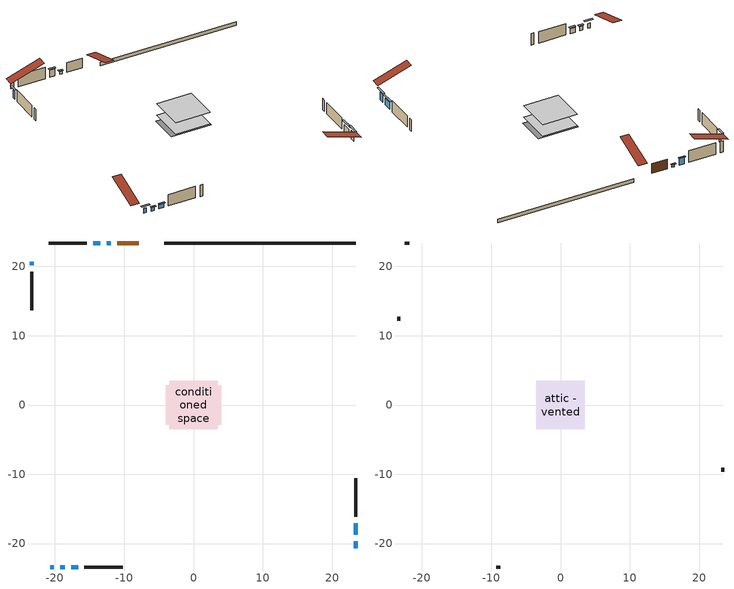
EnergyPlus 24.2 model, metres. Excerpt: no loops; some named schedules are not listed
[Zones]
conditioned space
 floor adiabatic (Floor2 construction): -3.4,-3.4 -3.4,3.4 3.4,3.4 3.4,-3.4 z0.3
 floor adiabatic (AdiabaticFloorConstruction): -3.5,-3.5 -3.5,3.5 3.5,3.5 3.5,-3.5 z0.3
 floor foundation (Slab1 construction): -4.03,-2.88 -4.03,2.88 4.03,2.88 4.03,-2.88 z-0.46
 wall outside (AdiabaticWallConstruction 1): -7.9,23.38 -11.03,23.38 z0.3:2.33
 wall outside (AdiabaticWallConstruction): -23.38,20.65 -23.38,20.14 / 23.38,-20.65 23.38,-19.63 z0.3:2.03; -11.96,23.38 -12.52,23.38 z0.3:0.86; -20.66,-23.38 -20.14,-23.38 / -17.63,-23.38 -16.66,-23.38 z0.3:1.32; 23.38,-18.71 23.38,-17.03 / -13.45,23.38 -14.47,23.38 z0.3:1.77; -19.22,-23.38 -18.55,-23.38 z0.3:1.16
 wall outside (Wall1 construction): -15.39,23.38 -20.92,23.38 / -15.73,-23.38 -10.21,-23.38 / -23.38,19.22 -23.38,13.69 / 23.38,-16.1 23.38,-10.58 z0.3:2.74
 wall foundation (FoundationWall1 construction): 23.38,23.38 -4.24,23.38 z-0.46:0.3
 window (WindowConstruction 5): -23.38,20.65 -23.38,20.14 z0.3:2.03
 window (WindowConstruction 4): -11.96,23.38 -12.52,23.38 z0.3:0.86
 window (WindowConstruction 6): 23.38,-20.65 23.38,-19.64 z0.3:2.03
 window (WindowConstruction 7): -20.65,-23.38 -20.14,-23.38 z0.3:1.31
 window (WindowConstruction): 23.38,-18.71 23.38,-17.03 z0.3:1.77
 window (WindowConstruction 1): -19.22,-23.38 -18.55,-23.38 z0.3:1.16
 window (WindowConstruction 2): -17.63,-23.38 -16.66,-23.38 z0.3:1.31
 window (WindowConstruction 3): -13.45,23.38 -14.47,23.38 z0.3:1.77
 door (Door): -7.9,23.38 -11.03,23.38 z0.3:2.33
 ceiling adiabatic (AdiabaticFloorConstruction): 3.5,-3.5 3.5,3.5 -3.5,3.5 -3.5,-3.5 z0.3
attic - vented
 floor to conditioned space (Floor1 construction Reversed): -3.5,-3.5 -3.5,3.5 3.5,3.5 3.5,-3.5 z2.74
 wall outside (Wall2 construction): -21.85,23.38 -22.45,23.38 / -9.28,-23.38 -8.68,-23.38 / -23.38,12.77 -23.38,12.16 / 23.38,-9.65 23.38,-9.05 z0.3:2.74
 roof outside (Roof1 construction): -6.97,23.38,2.74 -6.97,16.57,5.01 -5.17,16.57,5.01 -5.17,23.38,2.74; -21.58,-23.38,2.74 -21.58,-16.57,5.01 -23.38,-16.57,5.01 -23.38,-23.38,2.74; -23.38,21.58,2.74 -16.57,21.58,5.01 -16.57,23.38,5.01 -23.38,23.38,2.74; 23.38,-21.58,2.74 16.57,-21.58,5.01 16.57,-23.38,5.01 23.38,-23.38,2.74
shading: -23.38,19.54 -23.38,21.26 -23.68,21.26 -23.68,19.54 z2.64; -12.67,23.38 -11.81,23.38 -11.81,23.75 -12.67,23.75 z1.01; 23.38,-19.03 23.38,-21.26 23.68,-21.26 23.68,-19.03 z2.64; -19.54,-23.38 -21.26,-23.38 -21.26,-23.75 -19.54,-23.75 z1.92; 23.38,-16.42 23.38,-19.32 23.68,-19.32 23.68,-16.42 z2.38; -18.41,-23.38 -19.37,-23.38 -19.37,-23.75 -18.41,-23.75 z1.31; -16.51,-23.38 -17.77,-23.38 -17.77,-23.75 -16.51,-23.75 z1.46; -14.62,23.38 -13.3,23.38 -13.3,23.75 -14.62,23.75 z1.92
[Building]
Building 1: Terrain=Suburbs
[Site:Location]
Sault Ste Marie AP_ON: Latitude {deg}=46.49; Longitude {deg}=-84.51; Time Zone {hr}=-5; Elevation {m}=192; Keep Site Location Information=Yes
[Site:GroundTemperature:Shallow]
0.840846, -1.16074, -1.32103, -0.371179, 3.44196, 7.23733, 10.5277, 12.6121, 12.7892, 11.0939, 7.8874, 4.20846
[Site:WaterMainsTemperature]
Calculation Method=Schedule; Temperature Schedule=mains temperature schedule
[Material] Roughness=Rough; Thermal Absorptance=0.9
Name | Thickness {m} | Conductivity {W/m-K} | Density {kg/m3} | Specific Heat {J/kg-K} | Solar Absorptance | Visible Absorptance
asphalt or fiberglass shingles | 0.00635 | 0.162714 | 1121.4 | 1465.45 | 0.4 | 0.4
ceiling loosefill ins | 0.338667 | 0.0480833 | 16.02 | 1046.75 | 0.7 | 0.7
ceiling stud and cavity | 0.1397 | 0.113663 | 65.682 | 1177.47 | 0.7 | 0.7
concrete 4.0 in. | 0.1016 | 1.803125 | 2242.8 | 837.4 | 0.7 | 0.7
concrete 8.0 in. | 0.2032 | 1.803125 | 2242.8 | 837.4 | 0.7 | 0.7
door material | 0.04445 | 0.053851 | 512.64 | 1214.23 | 0.7 | 0.7
exterior vertical ins | 0.0373077 | 0.029427 | 32.04 | 1214.23 | 0.7 | 0.7
floor covering | 0.0127 | 9.015625 | 54.468 | 1339.84 | 0.6 | 0.6
floor covering 1 | 0.0127 | 0.0433444 | 54.468 | 1339.84 | 0.6 | 0.6
floor rigid ins; wall rigid ins 1 | 0.512978 | 0.029427 | 32.04 | 1214.23 | 0.7 | 0.7
floor stud and cavity | 0.0889 | 0.214658 | 50.32683 | 1063.81 | 0.7 | 0.7
floor stud and cavity 1 | 0.1397 | 1.75129 | 37.0049 | 1207.88 | 0.7 | 0.7
furniture material conditioned space 1 | 0.1524 | 0.115458 | 640.8 | 1214.23 | 0.6 | 0.6
gypsum board | 0.0127 | 0.160291 | 801 | 837.4 | 0.6 | 0.6
gypsum board 1 | 0.0127 | 0.160291 | 801 | 837.4 | 0.7 | 0.7
osb sheathing 0.5 in. | 0.0127 | 0.115458 | 512.64 | 1214.23 | 0.7 | 0.7
osb sheathing 0.75 in. | 0.01905 | 0.115458 | 512.64 | 1214.23 | 0.7 | 0.7
wall rigid ins | 0.051816 | 0.029427 | 32.04 | 1214.23 | 0.7 | 0.7
wall stud and cavity | 0.1397 | 0.17173 | 139.0536 | 1170.24 | 0.7 | 0.7
wall stud and cavity 1 | 0.0889 | 6.9971 | 50.32683 | 1063.81 | 0.6 | 0.6
wall stud and cavity 2 | 0.0889 | 0.380278 | 52.3479 | 1209.89 | 0.7 | 0.7
wall stud and cavity 3 | 0.0889 | 0.391764 | 83.0341 | 1211.67 | 0.7 | 0.7
wood siding | 0.0254 | 0.102417 | 544.68 | 1172.36 | 0.4 | 0.4
wood siding 1 | 0.00254 | 0.102417 | 544.68 | 1172.36 | 0.4 | 0.4
wood siding 2; wood siding 3 | 0.0254 | 0.102417 | 544.68 | 1172.36 | 0.7 | 0.7
[WindowMaterial:SimpleGlazingSystem]
Name | U-Factor {W/m2-K} | Solar Heat Gain Coefficient
WindowMaterial | 2.17127 | 0.59
WindowMaterial 1 | 3.12517 | 0.47
WindowMaterial 2 | 3.11098 | 0.53
WindowMaterial 3 | 2.46312 | 0.48
WindowMaterial 4 | 3.145612 | 0.37
WindowMaterial 5 | 2.44551 | 0.58
WindowMaterial 6 | 2.63573 | 0.56
[Construction]
AdiabaticFloorConstruction: floor stud and cavity 1, floor rigid ins, osb sheathing 0.75 in., floor covering 1
AdiabaticWallConstruction: wood siding 2, wall rigid ins 1, wall stud and cavity 2, gypsum board
AdiabaticWallConstruction 1: wood siding 3, wall rigid ins 1, wall stud and cavity 2, gypsum board
Door: door material
Floor1 construction Reversed: gypsum board, ceiling stud and cavity, ceiling loosefill ins
Floor2 construction: floor stud and cavity, floor covering
FoundationWall1 construction: concrete 8.0 in., gypsum board 1
furniture construction conditioned space 1: furniture material conditioned space 1
PartitionWallConstruction: gypsum board, wall stud and cavity 3, gypsum board
Roof1 construction: asphalt or fiberglass shingles
Slab1 construction: concrete 4.0 in.
Wall1 construction: wood siding, wall rigid ins, osb sheathing 0.5 in., wall stud and cavity, gypsum board
Wall2 construction: wood siding 1, wall stud and cavity 1
WindowConstruction: WindowMaterial
WindowConstruction 1: WindowMaterial 1
WindowConstruction 2: WindowMaterial 2
WindowConstruction 3: WindowMaterial 3
WindowConstruction 4: WindowMaterial 4
WindowConstruction 5; WindowConstruction 6: WindowMaterial 5
WindowConstruction 7: WindowMaterial 6
[Zone] Multiplier=1; Part of Total Floor Area=Yes
Name | Volume {m3}
attic - vented | 18.0279
conditioned space | 166.5
[Space]
Name | Zone | Volume {m3}
attic - vented 1 | attic - vented | 18.0279
conditioned space 1 | conditioned space | 166.5
[ZoneInfiltration:EffectiveLeakageArea]
infil attic - vented 1: Zone or Space=attic - vented 1; Schedule=Always On Discrete; Effective Air Leakage Area {cm2}=1924.33; Stack Coefficient=0.000327455; Wind Coefficient=1.22263e-05
[ZoneMixing]
whole house fan mix: Zone or Space=attic - vented; Schedule=Always On Continuous; Design Flow Rate Calculation Method=Flow/Zone; Design Flow Rate {m3/s}=0; Source Zone or Space=conditioned space
[SurfaceProperty:ExposedFoundationPerimeter]
Slab1: Exposed Perimeter Calculation Method=TotalExposedPerimeter; Total Exposed Perimeter {m}=27.622
[InternalMass] Zone or ZoneList=conditioned space; Space or SpaceList=conditioned space 1
Name | Construction | Surface Area {m2}
furniture mass conditioned space 1 | furniture construction conditioned space 1 | 56.661
partition wall mass | PartitionWallConstruction | 95.2765
[Lights]
interior lighting: Zone or ZoneList or Space or SpaceList=conditioned space 1; Schedule=interior lighting schedule; Design Level Calculation Method=LightingLevel; Lighting Level {W}=343.2; Return Air Fraction=0; Fraction Radiant=0.6; Fraction Visible=0.2; Fraction Replaceable=1
[People]
occupants: Zone or ZoneList or Space or SpaceList=conditioned space 1; Number of People Schedule=occupants schedule; Number of People Calculation Method=People; Number of People=3; Fraction Radiant=0.314171; Sensible Heat Fraction=0.56303; Activity Level Schedule=occupants activity schedule; Carbon Dioxide Generation Rate {m3/s-W}=0; Enable ASHRAE 55 Comfort Warnings=No; Mean Radiant Temperature Calculation Type=EnclosureAveraged
[ElectricEquipment] Zone or ZoneList or Space or SpaceList=conditioned space 1; Design Level Calculation Method=EquipmentLevel
Name | Schedule | Design Level {W} | Fraction Latent | Fraction Radiant | Fraction Lost
clothes dryer | clothes dryer schedule | 140.772 | 0.015 | 0.081 | 0.85
clothes washer | clothes washer schedule | 32.1985 | 0.03 | 0.162 | 0.7
cooking range | cooking range schedule | 215.147 | 0.08 | 0.432 | 0.2
dishwasher | dishwasher schedule | 66.8632 | 0.3 | 0.18 | 0.4
fridge | fridge schedule | 72.9452 | 0 | 0.6 | 0
mech vent bath fan 0 | mech vent bath fan 0 schedule | 50.2 | 0 | 0 | 1
mech vent house fan | mech vent house fan schedule | 0 | 0 | 0 | 1
mech vent house fan cfis | mech vent house fan cfis schedule | 0 | 0 | 0 | 0
misc plug loads | misc plug loads schedule | 494.7 | 0.045 | 0.513 | 0.1
whole house fan | Always On Discrete | 0 | 0 | 0 | 1
[OtherEquipment] Zone or ZoneList or Space or SpaceList=conditioned space 1; Design Level Calculation Method=EquipmentLevel
Name | Fuel Type | Schedule | Design Level {W} | Fraction Latent | Fraction Radiant | Fraction Lost
clothes dryer 1 | Electricity | clothes dryer schedule | 0 | 0.015 | 0.081 | 0.85
cooking range 1 | Electricity | cooking range schedule | 0 | 0.08 | 0.432 | 0.2
general water use latent | None | general water use schedule | 62.594 | 1 | 0 | 0
general water use sensible | None | general water use schedule | -61.6891 | 0 | 0.6 | 0
mech vent house fan latent load | None | Always On Discrete | 0 | 1 | 0 | 0
mech vent house fan sensible load | None | Always On Discrete | 0 | 0 | 0 | 0
water heater energy adjustment1 | NaturalGas | Always On Discrete | 0.01 | 0 | 0 | 1
[ZoneInfiltration:DesignFlowRate] Zone or ZoneList or Space or SpaceList=conditioned space 1; Schedule=Always On Discrete; Design Flow Rate Calculation Method=Flow/Zone; Design Flow Rate {m3/s}=0
infil flow; natural vent flow; whole house fan flow
[AvailabilityManager:Scheduled]
furnace airloop Availability Manager: Schedule=Always On Discrete
[Foundation:Kiva]
Foundation Kiva 1: Initial Indoor Air Temperature {C}=21.1111; Wall Height Above Grade {m}=0.299984; Wall Depth Below Slab {m}=0.2032; Custom Block Material Name 1=exterior vertical ins; Custom Block Depth 1 {m}=0.759988; Custom Block X Position 1 {m}=0.2159; Custom Block Z Position 1 {m}=0
[Foundation:Kiva:Settings]
Soil Conductivity {W/m-K}=0.849921; Soil Density {kg/m3}=1842.3; Soil Specific Heat {J/kg-K}=418.7; Ground Solar Absorptivity=0.9; Ground Thermal Absorptivity=0.9; Ground Surface Roughness {m}=0.03; Far-Field Width {m}=40; Deep-Ground Boundary Condition=ZeroFlux; Deep-Ground Depth {m}=40; Minimum Cell Dimension {m}=0.2; Maximum Cell Growth Coefficient=3; Simulation Timestep=Timestep
[Exterior:Lights]
exterior lighting: Schedule=exterior lighting schedule; Design Level {W}=75.6
[EnergyManagementSystem:GlobalVariable]
furnace_airloop_Fan_RTF
infil_program_Qfan
infil_program_Qinf
natural_vent_program_Qnv
natural_vent_program_Qwhf
[EnergyManagementSystem:Sensor]
Name | Output:Variable or Output:Meter Index Key | Output:Variable or Output:Meter
airflow_gain | infil flow | Infiltration Sensible Heat Gain Energy
airflow_gain_1 | natural vent flow | Infiltration Sensible Heat Gain Energy
airflow_gain_2 | whole house fan flow | Infiltration Sensible Heat Gain Energy
airflow_loss | infil flow | Infiltration Sensible Heat Loss Energy
airflow_loss_1 | natural vent flow | Infiltration Sensible Heat Loss Energy
airflow_loss_2 | whole house fan flow | Infiltration Sensible Heat Loss Energy
clg_load_cond |  | Cooling:EnergyTransfer:Zone:CONDITIONED SPACE
clg_sp_s; clg_sp_s_1 | cooling setpoint | Schedule Value
clothes_dryer_exhaust_0_sch_s | clothes dryer exhaust 0 schedule | Schedule Value
cool_season | cooling season schedule | Schedule Value
htg_load_cond |  | Heating:EnergyTransfer:Zone:CONDITIONED SPACE
htg_sp_s; htg_sp_s_1 | heating setpoint | Schedule Value
ig_ee_conv | clothes dryer | Electric Equipment Convective Heating Energy
ig_ee_conv_2 | cooking range | Electric Equipment Convective Heating Energy
ig_ee_conv_4 | fridge | Electric Equipment Convective Heating Energy
ig_ee_conv_5 | misc plug loads | Electric Equipment Convective Heating Energy
ig_ee_conv_6 | whole house fan | Electric Equipment Convective Heating Energy
ig_ee_rad | clothes dryer | Electric Equipment Radiant Heating Energy
ig_ee_rad_2 | cooking range | Electric Equipment Radiant Heating Energy
ig_ee_rad_4 | fridge | Electric Equipment Radiant Heating Energy
ig_ee_rad_5 | misc plug loads | Electric Equipment Radiant Heating Energy
ig_ee_rad_6 | whole house fan | Electric Equipment Radiant Heating Energy
ig_lgt_conv | interior lighting | Lights Convective Heating Energy
ig_lgt_rad | interior lighting | Lights Radiant Heating Energy
ig_lgt_vis | interior lighting | Lights Visible Radiation Heating Energy
ig_oe_conv | clothes dryer 1 | Other Equipment Convective Heating Energy
ig_oe_conv_1 | cooking range 1 | Other Equipment Convective Heating Energy
ig_oe_conv_2 | general water use latent | Other Equipment Convective Heating Energy
ig_oe_conv_3 | general water use sensible | Other Equipment Convective Heating Energy
ig_oe_conv_4 | water heater energy adjustment1 | Other Equipment Convective Heating Energy
ig_oe_rad | clothes dryer 1 | Other Equipment Radiant Heating Energy
ig_oe_rad_1 | cooking range 1 | Other Equipment Radiant Heating Energy
ig_oe_rad_2 | general water use latent | Other Equipment Radiant Heating Energy
ig_oe_rad_3 | general water use sensible | Other Equipment Radiant Heating Energy
ig_oe_rad_4 | water heater energy adjustment1 | Other Equipment Radiant Heating Energy
ig_ppl_conv | occupants | People Convective Heating Energy
ig_ppl_rad | occupants | People Radiant Heating Energy
im_conv | furniture mass conditioned space 1 | Surface Inside Face Convection Heat Gain Energy
im_conv_1 | partition wall mass | Surface Inside Face Convection Heat Gain Energy
im_ig | furniture mass conditioned space 1 | Surface Inside Face Internal Gains Radiation Heat Gain Energy
im_ig_1 | partition wall mass | Surface Inside Face Internal Gains Radiation Heat Gain Energy
im_lgt | furniture mass conditioned space 1 | Surface Inside Face Lights Radiation Heat Gain Energy
im_lgt_1 | partition wall mass | Surface Inside Face Lights Radiation Heat Gain Energy
im_sol | furniture mass conditioned space 1 | Surface Inside Face Solar Radiation Heat Gain Energy
im_sol_1 | partition wall mass | Surface Inside Face Solar Radiation Heat Gain Energy
im_surf | furniture mass conditioned space 1 | Surface Inside Face Net Surface Thermal Radiation Heat Gain Energy
im_surf_1 | partition wall mass | Surface Inside Face Net Surface Thermal Radiation Heat Gain Energy
mech_vent_bath_fan_0_sch_s | mech vent bath fan 0 schedule | Schedule Value
mv_conv | mech vent bath fan 0 | Electric Equipment Convective Heating Energy
mv_conv_1 | mech vent house fan | Electric Equipment Convective Heating Energy
mv_conv_2 | mech vent house fan cfis | Electric Equipment Convective Heating Energy
mv_conv_3 | mech vent house fan latent load | Other Equipment Convective Heating Energy
mv_conv_4 | mech vent house fan sensible load | Other Equipment Convective Heating Energy
mv_rad | mech vent bath fan 0 | Electric Equipment Radiant Heating Energy
mv_rad_1 | mech vent house fan | Electric Equipment Radiant Heating Energy
mv_rad_2 | mech vent house fan cfis | Electric Equipment Radiant Heating Energy
mv_rad_3 | mech vent house fan latent load | Other Equipment Radiant Heating Energy
mv_rad_4 | mech vent house fan sensible load | Other Equipment Radiant Heating Energy
natural_vent_s | natural vent schedule | Schedule Value
out_pb_s |  | Site Outdoor Air Barometric Pressure
out_wt_s |  | Site Outdoor Air Humidity Ratio
site_vw_s |  | Site Wind Speed
ss_back_out | Window1 | Surface Window Shortwave from Zone Back Out Window Heat Transfer Rate
ss_back_out_1 | Window10 | Surface Window Shortwave from Zone Back Out Window Heat Transfer Rate
ss_back_out_2 | Window2 | Surface Window Shortwave from Zone Back Out Window Heat Transfer Rate
ss_back_out_3 | Window4 | Surface Window Shortwave from Zone Back Out Window Heat Transfer Rate
ss_back_out_4 | Window5 | Surface Window Shortwave from Zone Back Out Window Heat Transfer Rate
ss_back_out_5 | Window6 | Surface Window Shortwave from Zone Back Out Window Heat Transfer Rate
ss_back_out_6 | Window7 | Surface Window Shortwave from Zone Back Out Window Heat Transfer Rate
ss_back_out_7 | Window8 | Surface Window Shortwave from Zone Back Out Window Heat Transfer Rate
ss_conv | Door1 | Surface Inside Face Convection Heat Gain Energy
ss_conv_1 | Window1 | Surface Inside Face Convection Heat Gain Energy
ss_conv_2 | Window10 | Surface Inside Face Convection Heat Gain Energy
ss_conv_3 | Window2 | Surface Inside Face Convection Heat Gain Energy
ss_conv_4 | Window4 | Surface Inside Face Convection Heat Gain Energy
ss_conv_5 | Window5 | Surface Inside Face Convection Heat Gain Energy
ss_conv_6 | Window6 | Surface Inside Face Convection Heat Gain Energy
ss_conv_7 | Window7 | Surface Inside Face Convection Heat Gain Energy
ss_conv_8 | Window8 | Surface Inside Face Convection Heat Gain Energy
ss_ig | Door1 | Surface Inside Face Internal Gains Radiation Heat Gain Energy
ss_ig_1 | Window1 | Surface Inside Face Internal Gains Radiation Heat Gain Energy
ss_ig_2 | Window10 | Surface Inside Face Internal Gains Radiation Heat Gain Energy
ss_ig_3 | Window2 | Surface Inside Face Internal Gains Radiation Heat Gain Energy
ss_ig_4 | Window4 | Surface Inside Face Internal Gains Radiation Heat Gain Energy
ss_ig_5 | Window5 | Surface Inside Face Internal Gains Radiation Heat Gain Energy
ss_ig_6 | Window6 | Surface Inside Face Internal Gains Radiation Heat Gain Energy
ss_ig_7 | Window7 | Surface Inside Face Internal Gains Radiation Heat Gain Energy
ss_ig_8 | Window8 | Surface Inside Face Internal Gains Radiation Heat Gain Energy
ss_lgt | Door1 | Surface Inside Face Lights Radiation Heat Gain Energy
ss_sol | Door1 | Surface Inside Face Solar Radiation Heat Gain Energy
ss_surf | Door1 | Surface Inside Face Net Surface Thermal Radiation Heat Gain Energy
ss_surf_1 | Window1 | Surface Inside Face Net Surface Thermal Radiation Heat Gain Energy
ss_surf_2 | Window10 | Surface Inside Face Net Surface Thermal Radiation Heat Gain Energy
ss_surf_3 | Window2 | Surface Inside Face Net Surface Thermal Radiation Heat Gain Energy
ss_surf_4 | Window4 | Surface Inside Face Net Surface Thermal Radiation Heat Gain Energy
ss_surf_5 | Window5 | Surface Inside Face Net Surface Thermal Radiation Heat Gain Energy
ss_surf_6 | Window6 | Surface Inside Face Net Surface Thermal Radiation Heat Gain Energy
ss_surf_7 | Window7 | Surface Inside Face Net Surface Thermal Radiation Heat Gain Energy
ss_surf_8 | Window8 | Surface Inside Face Net Surface Thermal Radiation Heat Gain Energy
ss_trans_in | Window1 | Surface Window Transmitted Solar Radiation Rate
ss_trans_in_1 | Window10 | Surface Window Transmitted Solar Radiation Rate
ss_trans_in_2 | Window2 | Surface Window Transmitted Solar Radiation Rate
ss_trans_in_3 | Window4 | Surface Window Transmitted Solar Radiation Rate
ss_trans_in_4 | Window5 | Surface Window Transmitted Solar Radiation Rate
ss_trans_in_5 | Window6 | Surface Window Transmitted Solar Radiation Rate
ss_trans_in_6 | Window7 | Surface Window Transmitted Solar Radiation Rate
ss_trans_in_7 | Window8 | Surface Window Transmitted Solar Radiation Rate
ss_trans_out | Window1 | Surface Inside Face Initial Transmitted Diffuse Transmitted Out Window Solar Radiation Rate
ss_trans_out_1 | Window10 | Surface Inside Face Initial Transmitted Diffuse Transmitted Out Window Solar Radiation Rate
ss_trans_out_2 | Window2 | Surface Inside Face Initial Transmitted Diffuse Transmitted Out Window Solar Radiation Rate
ss_trans_out_3 | Window4 | Surface Inside Face Initial Transmitted Diffuse Transmitted Out Window Solar Radiation Rate
ss_trans_out_4 | Window5 | Surface Inside Face Initial Transmitted Diffuse Transmitted Out Window Solar Radiation Rate
ss_trans_out_5 | Window6 | Surface Inside Face Initial Transmitted Diffuse Transmitted Out Window Solar Radiation Rate
ss_trans_out_6 | Window7 | Surface Inside Face Initial Transmitted Diffuse Transmitted Out Window Solar Radiation Rate
ss_trans_out_7 | Window8 | Surface Inside Face Initial Transmitted Diffuse Transmitted Out Window Solar Radiation Rate
s_conv | Floor1 | Surface Inside Face Convection Heat Gain Energy
s_conv_1 | Floor2 | Surface Inside Face Convection Heat Gain Energy
s_conv_2 | FoundationWall1 | Surface Inside Face Convection Heat Gain Energy
s_conv_3 | inferred conditioned ceiling | Surface Inside Face Convection Heat Gain Energy
s_conv_4 | inferred conditioned floor | Surface Inside Face Convection Heat Gain Energy
s_conv_5 | Slab1 | Surface Inside Face Convection Heat Gain Energy
s_conv_6 | Wall1:0 | Surface Inside Face Convection Heat Gain Energy
s_conv_7 | Wall1:180 | Surface Inside Face Convection Heat Gain Energy
s_conv_8 | Wall1:270 | Surface Inside Face Convection Heat Gain Energy
s_conv_9 | Wall1:90 | Surface Inside Face Convection Heat Gain Energy
s_ig | Floor1 | Surface Inside Face Internal Gains Radiation Heat Gain Energy
s_ig_1 | Floor2 | Surface Inside Face Internal Gains Radiation Heat Gain Energy
s_ig_2 | FoundationWall1 | Surface Inside Face Internal Gains Radiation Heat Gain Energy
s_ig_3 | inferred conditioned ceiling | Surface Inside Face Internal Gains Radiation Heat Gain Energy
s_ig_4 | inferred conditioned floor | Surface Inside Face Internal Gains Radiation Heat Gain Energy
s_ig_5 | Slab1 | Surface Inside Face Internal Gains Radiation Heat Gain Energy
s_ig_6 | Wall1:0 | Surface Inside Face Internal Gains Radiation Heat Gain Energy
s_ig_7 | Wall1:180 | Surface Inside Face Internal Gains Radiation Heat Gain Energy
s_ig_8 | Wall1:270 | Surface Inside Face Internal Gains Radiation Heat Gain Energy
s_ig_9 | Wall1:90 | Surface Inside Face Internal Gains Radiation Heat Gain Energy
s_lgt | Floor1 | Surface Inside Face Lights Radiation Heat Gain Energy
s_lgt_1 | Floor2 | Surface Inside Face Lights Radiation Heat Gain Energy
s_lgt_2 | FoundationWall1 | Surface Inside Face Lights Radiation Heat Gain Energy
s_lgt_3 | inferred conditioned ceiling | Surface Inside Face Lights Radiation Heat Gain Energy
s_lgt_4 | inferred conditioned floor | Surface Inside Face Lights Radiation Heat Gain Energy
s_lgt_5 | Slab1 | Surface Inside Face Lights Radiation Heat Gain Energy
s_lgt_6 | Wall1:0 | Surface Inside Face Lights Radiation Heat Gain Energy
s_lgt_7 | Wall1:180 | Surface Inside Face Lights Radiation Heat Gain Energy
s_lgt_8 | Wall1:270 | Surface Inside Face Lights Radiation Heat Gain Energy
s_lgt_9 | Wall1:90 | Surface Inside Face Lights Radiation Heat Gain Energy
s_sol | Floor1 | Surface Inside Face Solar Radiation Heat Gain Energy
s_sol_1 | Floor2 | Surface Inside Face Solar Radiation Heat Gain Energy
s_sol_2 | FoundationWall1 | Surface Inside Face Solar Radiation Heat Gain Energy
s_sol_3 | inferred conditioned ceiling | Surface Inside Face Solar Radiation Heat Gain Energy
s_sol_4 | inferred conditioned floor | Surface Inside Face Solar Radiation Heat Gain Energy
s_sol_5 | Slab1 | Surface Inside Face Solar Radiation Heat Gain Energy
s_sol_6 | Wall1:0 | Surface Inside Face Solar Radiation Heat Gain Energy
s_sol_7 | Wall1:180 | Surface Inside Face Solar Radiation Heat Gain Energy
s_sol_8 | Wall1:270 | Surface Inside Face Solar Radiation Heat Gain Energy
s_sol_9 | Wall1:90 | Surface Inside Face Solar Radiation Heat Gain Energy
s_surf | Floor1 | Surface Inside Face Net Surface Thermal Radiation Heat Gain Energy
s_surf_1 | Floor2 | Surface Inside Face Net Surface Thermal Radiation Heat Gain Energy
s_surf_2 | FoundationWall1 | Surface Inside Face Net Surface Thermal Radiation Heat Gain Energy
s_surf_3 | inferred conditioned ceiling | Surface Inside Face Net Surface Thermal Radiation Heat Gain Energy
s_surf_4 | inferred conditioned floor | Surface Inside Face Net Surface Thermal Radiation Heat Gain Energy
s_surf_5 | Slab1 | Surface Inside Face Net Surface Thermal Radiation Heat Gain Energy
s_surf_6 | Wall1:0 | Surface Inside Face Net Surface Thermal Radiation Heat Gain Energy
s_surf_7 | Wall1:180 | Surface Inside Face Net Surface Thermal Radiation Heat Gain Energy
s_surf_8 | Wall1:270 | Surface Inside Face Net Surface Thermal Radiation Heat Gain Energy
s_surf_9 | Wall1:90 | Surface Inside Face Net Surface Thermal Radiation Heat Gain Energy
[EnergyManagementSystem:Actuator]
Name | Actuated Component Unique | Actuated Component Type | Actuated Component Control Type
fridge_schedule_act | fridge schedule | Schedule:Constant | Schedule Value
infil_flow_act | infil flow | Zone Infiltration | Air Exchange Flow Rate
mech_vent_house_fan_cfis_act | mech vent house fan cfis | ElectricEquipment | Electricity Rate
mech_vent_house_fan_latent_load_act | mech vent house fan latent load | OtherEquipment | Power Level
mech_vent_house_fan_sensible_load_act | mech vent house fan sensible load | OtherEquipment | Power Level
natural_vent_flow_act | natural vent flow | Zone Infiltration | Air Exchange Flow Rate
water_heater_ec_adj_act | water heater energy adjustment1 | OtherEquipment | Power Level
